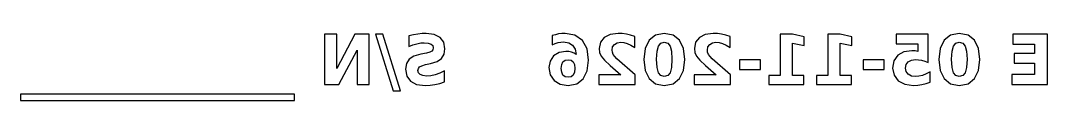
# Model space of a CAD drawing. Header units: millimetres. Extents: x -80 to 80, y -75 to 77.
# Drawn here: x -30.7 to 22.8, y -30.8 to -27.4 of the extents above; entities that cross this region are included whole.
import ezdxf

# ---------------------------------------------------------------- set-up
doc = ezdxf.new("R2010")
doc.units = ezdxf.units.MM

msp = doc.modelspace()

# ---------------------------------------------------------------- linework, layer by layer
for points in [[(-13.1544, -28.2169), (-13.1544, -30), (-12.5191, -30), (-12.5191, -27.4), (-13.2675, -27.4), (-14.2131, -29.1831), (-14.2131, -27.4), (-14.8489, -27.4), (-14.8489, -30), (-14.1, -30)], [(-10.8887, -30.331), (-11.8048, -27.4), (-12.1915, -27.4), (-11.2737, -30.331)], [(-9.2989, -27.9054), (-9.2128, -27.9895), (-9.1841, -28.1105), (-9.2035, -28.2037), (-9.2616, -28.2737), (-9.3707, -28.3276), (-9.543, -28.3735), (-9.8283, -28.4309), (-10.1991, -28.5409), (-10.4446, -28.6961), (-10.5821, -28.9109), (-10.6279, -29.2009), (-10.5641, -29.5757), (-10.3727, -29.8406), (-10.0502, -29.9982), (-9.5931, -30.0507), (-9.3457, -30.0389), (-9.0972, -30.0033), (-8.8481, -29.9451), (-8.5991, -29.864), (-8.5991, -29.2985), (-8.844, -29.4144), (-9.0805, -29.4979), (-9.3088, -29.5481), (-9.5291, -29.5648), (-9.7228, -29.5466), (-9.8651, -29.4918), (-9.9524, -29.4027), (-9.9815, -29.2823), (-9.9617, -29.1746), (-9.9024, -29.0945), (-9.7839, -29.0317), (-9.5865, -28.9758), (-9.3268, -28.9184), (-8.9891, -28.8101), (-8.7562, -28.6521), (-8.6212, -28.4375), (-8.5762, -28.1595), (-8.6389, -27.816), (-8.827, -27.5622), (-9.1326, -27.4054), (-9.548, -27.3532), (-9.7655, -27.3613), (-9.9888, -27.3855), (-10.2189, -27.4258), (-10.4568, -27.4819), (-10.4568, -28.0324), (-10.2454, -27.9484), (-10.0389, -27.8881), (-9.8411, -27.8514), (-9.6544, -27.8391), (-9.4455, -27.8557)], [(-1.7962, -28.1685), (-1.7335, -28.4554), (-1.853, -28.3809), (-1.982, -28.3278), (-2.1225, -28.2956), (-2.2751, -28.2849), (-2.6351, -28.3432), (-2.9182, -28.5183), (-3.1016, -28.7875), (-3.1628, -29.1291), (-3.0944, -29.5055), (-2.8892, -29.7988), (-2.5695, -29.9877), (-2.1565, -30.0507), (-1.7071, -29.9652), (-1.3719, -29.7086), (-1.1638, -29.2944), (-1.0944, -28.7373), (-1.1756, -28.1621), (-1.4192, -27.7249), (-1.8043, -27.4486), (-2.3097, -27.3565), (-2.4865, -27.3635), (-2.658, -27.3844), (-2.826, -27.4192), (-2.9923, -27.468), (-2.9923, -27.9489), (-2.8315, -27.8806), (-2.6802, -27.833), (-2.5359, -27.805), (-2.3949, -27.7956), (-2.1287, -27.8373), (-1.9285, -27.9622)], [(0.1433, -28.3329), (0.1282, -28.2169), (0.1588, -28.052), (0.2508, -27.9227), (0.3937, -27.8391), (0.5773, -27.8112), (0.7414, -27.8279), (0.9205, -27.8781), (1.1132, -27.9614), (1.3189, -28.0776), (1.3189, -27.5064), (1.094, -27.4407), (0.8715, -27.3928), (0.6525, -27.3631), (0.438, -27.3532), (0.0231, -27.4046), (-0.2875, -27.5588), (-0.4814, -27.8045), (-0.5461, -28.1316), (-0.5186, -28.3368), (-0.4363, -28.5278), (-0.2661, -28.7425), (0.0251, -29.0198), (0.5806, -29.5074), (-0.5634, -29.5074), (-0.5634, -30), (1.3262, -30), (1.3262, -29.5074), (0.3772, -28.6694), (0.2664, -28.5558), (0.1889, -28.4448)], [(3.8493, -28.1291), (3.6403, -27.7042), (3.3029, -27.441), (2.848, -27.3532), (2.3942, -27.441), (2.0573, -27.7042), (1.8483, -28.1291), (1.7787, -28.7028), (1.8483, -29.2749), (2.0573, -29.6997), (2.3942, -29.9629), (2.848, -30.0507), (3.3029, -29.9629), (3.6403, -29.6997), (3.8493, -29.2749), (3.9189, -28.7028)], [(3.2255, -29.1176), (3.1561, -29.3926), (3.0328, -29.5439), (2.848, -29.5943), (2.6641, -29.5439), (2.5415, -29.3926), (2.4721, -29.1176), (2.449, -28.6972), (2.4718, -28.2818), (2.5404, -28.0107), (2.663, -27.8611), (2.848, -27.8112), (3.0328, -27.8611), (3.1561, -28.0107), (3.2255, -28.2818), (3.2486, -28.6972)], [(5.0908, -28.2169), (5.1214, -28.052), (5.2134, -27.9227), (5.3563, -27.8391), (5.5399, -27.8112), (5.704, -27.8279), (5.8832, -27.8781), (6.0758, -27.9614), (6.2816, -28.0776), (6.2816, -27.5064), (6.0566, -27.4407), (5.8341, -27.3928), (5.6151, -27.3631), (5.4006, -27.3532), (4.9857, -27.4046), (4.6751, -27.5588), (4.4812, -27.8045), (4.4165, -28.1316), (4.444, -28.3368), (4.5263, -28.5278), (4.6965, -28.7425), (4.9877, -29.0198), (5.5432, -29.5074), (4.3993, -29.5074), (4.3993, -30), (6.2888, -30), (6.2888, -29.5074), (5.3399, -28.6694), (5.229, -28.5558), (5.1515, -28.4448), (5.106, -28.3329)], [(8.2959, -30), (10.1141, -30), (10.1141, -29.5369), (9.5218, -29.5369), (9.5218, -27.8564), (10.1297, -27.9817), (10.1297, -27.5254), (9.5257, -27.4), (8.8883, -27.4), (8.8883, -29.5369), (8.2959, -29.5369)], [(10.7772, -30), (12.5955, -30), (12.5955, -29.5369), (12.0031, -29.5369), (12.0031, -27.8564), (12.6111, -27.9817), (12.6111, -27.5254), (12.007, -27.4), (11.3696, -27.4), (11.3696, -29.5369), (10.7772, -29.5369)], [(15.3245, -28.3109), (15.0071, -28.4894), (14.8086, -28.774), (14.7424, -29.1519), (14.8145, -29.5276), (15.0305, -29.8122), (15.3746, -29.9911), (15.8307, -30.0507), (16.0508, -30.04), (16.2687, -30.0078), (16.4847, -29.9539), (16.6994, -29.878), (16.6994, -29.3503), (16.4925, -29.4571), (16.2965, -29.5336), (16.1113, -29.5792), (15.9366, -29.5943), (15.719, -29.5645), (15.5532, -29.4751), (15.4479, -29.3347), (15.4128, -29.1519), (15.4479, -28.9682), (15.5532, -28.8282), (15.719, -28.7391), (15.9366, -28.7095), (16.0862, -28.7189), (16.2453, -28.7474), (16.4148, -28.7949), (16.5969, -28.8627), (16.5969, -27.4), (14.9302, -27.4), (14.9302, -27.8931), (16.0619, -27.8931), (16.0619, -28.2955), (15.9853, -28.2768), (15.9081, -28.2631), (15.8292, -28.2544), (15.7471, -28.2514)], [(19.0069, -27.7042), (18.6695, -27.441), (18.2145, -27.3532), (17.7608, -27.441), (17.4238, -27.7042), (17.2148, -28.1291), (17.1452, -28.7028), (17.2148, -29.2749), (17.4238, -29.6997), (17.7608, -29.9629), (18.2145, -30.0507), (18.6695, -29.9629), (19.0069, -29.6997), (19.2158, -29.2749), (19.2855, -28.7028), (19.2158, -28.1291)], [(18.5226, -29.3926), (18.3993, -29.5439), (18.2145, -29.5943), (18.0306, -29.5439), (17.908, -29.3926), (17.8386, -29.1176), (17.8155, -28.6972), (17.8384, -28.2818), (17.9069, -28.0107), (18.0295, -27.8611), (18.2145, -27.8112), (18.3993, -27.8611), (18.5226, -28.0107), (18.592, -28.2818), (18.6151, -28.6972), (18.592, -29.1176)], [(20.9588, -30), (22.806, -30), (22.806, -27.4), (20.9973, -27.4), (20.9973, -27.9071), (22.1357, -27.9071), (22.1357, -28.3907), (21.0647, -28.3907), (21.0647, -28.8978), (22.1357, -28.8978), (22.1357, -29.4935), (20.9588, -29.4935)], [(-2.1637, -29.6289), (-2.3186, -29.6005), (-2.4289, -29.5152), (-2.495, -29.3726), (-2.517, -29.1731), (-2.495, -28.9733), (-2.4289, -28.8309), (-2.3186, -28.7453), (-2.1637, -28.7167), (-2.0096, -28.7453), (-1.8996, -28.8309), (-1.8335, -28.9733), (-1.8115, -29.1731), (-1.8335, -29.3726), (-1.8996, -29.5152), (-2.0096, -29.6005)], [(6.7641, -28.7201), (6.7641, -29.2266), (7.8574, -29.2266), (7.8574, -28.7201)], [(13.2067, -28.7201), (13.2067, -29.2266), (14.3, -29.2266), (14.3, -28.7201)], [(-25.333, -30.5104), (-27.1161, -30.5104), (-28.8992, -30.5104), (-30.6823, -30.5104), (-30.6823, -30.8408), (-28.8992, -30.8408), (-27.1161, -30.8408), (-25.333, -30.8408), (-23.5499, -30.8408), (-21.7668, -30.8408), (-19.9837, -30.8408), (-18.2006, -30.8408), (-16.4174, -30.8408), (-16.4174, -30.5104), (-18.2006, -30.5104), (-19.9837, -30.5104), (-21.7668, -30.5104), (-23.5499, -30.5104)]]:
    msp.add_lwpolyline(points, close=True)

doc.saveas('drawing.dxf')
